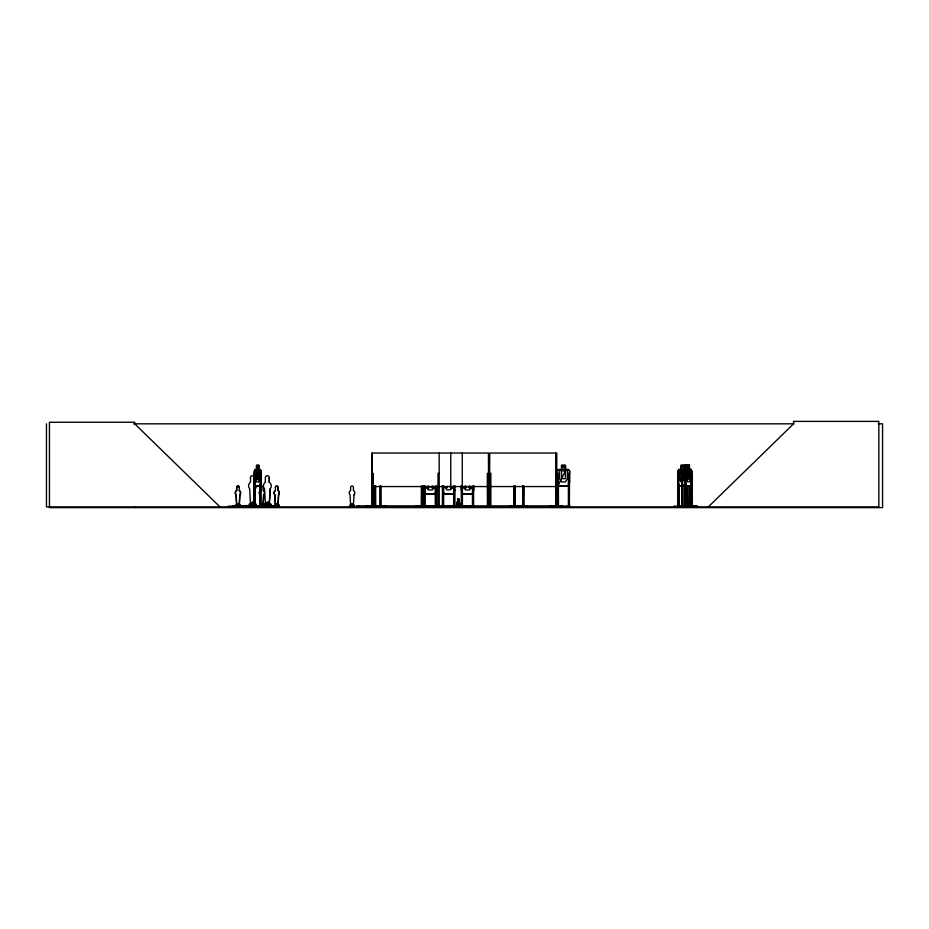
<?xml version="1.0" encoding="UTF-8"?>
<svg xmlns="http://www.w3.org/2000/svg" width="929" height="929" viewBox="0 0 929 929"><rect width="100%" height="100%" fill="white"/><g stroke="black" fill="none" stroke-linecap="round" stroke-linejoin="round"><path stroke-width="1.39" d="M365.887 506.746L386.708 506.92M365.887 506.282L386.394 506.224L386.383 506.92M378.44 506.897L378.451 506.224M416.169 506.746L428.733 506.746M416.169 506.282L428.733 506.235M549.666 506.746L562.231 506.746M549.666 506.282L562.231 506.235M458.02 506.816L458.345 498.873L458.578 501.521M259.772 505.701L263.104 505.643L263.65 494.867A2.799 2.613 -90 0 0 263.046 490.466L263.046 487.446A1.393 1.301 -90 0 0 261.734 486.053A1.393 1.301 -90 0 0 260.434 487.446L260.492 487.446M239.241 505.643L239.787 494.867A2.799 2.613 -90 0 0 239.299 490.466L239.241 487.446A1.393 1.301 -90 0 0 237.929 486.053A1.393 1.301 -90 0 0 236.628 487.446L236.628 490.466A2.799 2.613 -90 0 0 236.082 494.867L236.628 505.643L239.299 505.643L239.845 494.867A2.799 2.613 -90 0 0 239.241 490.466L239.299 490.466M255.231 488.863L254.325 505.028L255.231 488.863A4.192 3.913 -90 0 0 256.381 485.902M263.046 505.643L263.65 494.867M270.176 488.863L269.271 505.028L270.176 488.863A4.192 3.913 -90 0 0 269.271 482.279L269.271 477.75A2.09 1.963 -90 0 0 267.32 475.66A2.09 1.963 -90 0 0 265.357 477.75L265.357 482.279A4.192 3.913 -90 0 0 264.544 488.863L265.45 505.028M277.992 505.643L278.537 494.867A2.799 2.613 -90 0 0 278.061 490.466L278.061 487.446A1.393 1.301 -90 0 0 276.749 486.053A1.393 1.301 -90 0 0 275.448 487.446L275.379 490.466A2.799 2.613 -90 0 0 274.845 494.867L275.379 505.643L278.061 505.643L278.595 494.867A2.799 2.613 -90 0 0 277.992 490.466L277.992 487.446A1.393 1.301 -90 0 0 276.691 486.053A1.393 1.301 -90 0 0 275.379 487.446L275.448 487.446M458.067 501.521L458.287 498.873M237.917 504.412L238.753 504.041M253.385 503.483L252.467 502.949L253.675 502.728M253.199 502.612C252.642 503.89 252.793 501.974 253.164 503.355M253.222 503.483L253.733 502.984L252.56 503.355M262.338 504.621L261.885 503.936M268.33 503.483C266.309 501.114 267.912 505.248 267.958 502.543M267.773 503.263L268.516 502.868M267.866 503.344L267.819 502.543L267.889 503.216M268.26 503.204L267.877 502.752M277.26 503.994L276.552 504.447L277.585 504.192M352.126 504.168L351.754 504.273M238.393 504.192L238.219 504.366M456.975 506.816L458.183 498.873L460.61 506.816M456.94 505.492L458.136 498.873L456.209 506.816M691.49 505.608L691.606 506.839L691.733 470.794L690.793 506.92M691.733 481.872L690.979 485.972L678.983 485.925L677.903 481.954L677.903 470.898L679.018 469.424M254.941 486.064L260.317 486.064L261.084 470.887L260.294 469.424L254.964 469.424L254.325 470.957L254.256 481.954L255.057 486.064M260.317 486.064L261.084 481.954M369.289 506.282L369.336 506.92M380.321 506.804L380.379 505.701M456.313 506.816L458.067 498.873M248.635 506.282L248.635 506.746M259.191 506.282L259.237 506.92M685.718 506.839L685.695 505.608M686.09 506.804L685.997 483.092M252.978 502.566L252.781 503.239L253.222 502.484M277.33 504.435L276.679 503.982M268.109 503.355L267.192 502.984L267.9 503.355M509.975 506.839L510.091 506.224L510.114 506.92M510.021 506.804L517.883 506.224L517.906 506.92M673.931 506.839L674.048 506.224L674.071 506.92M673.978 506.804L697.586 506.839M681.77 506.804L681.677 470.898L682.618 469.424L681.677 470.898M436.409 489.966L435.039 493.949L425.552 493.949L424.321 489.966M436.549 489.989L435.132 494.089L425.447 494.089L424.181 489.989L424.181 485.844M454.804 489.792L453.433 493.775L443.946 493.775L442.703 489.792M454.943 489.815L453.526 493.914L443.841 493.914L442.576 489.815L442.576 485.67M473.593 489.966L472.222 493.949L462.735 493.949L461.504 489.966M569.674 481.954L568.246 486.064L558.561 486.064L557.284 481.954M371.832 506.804L371.821 505.701M421.243 506.235L421.232 506.92L421.406 486.041M461.039 506.804L461.156 506.224M685.149 476.763L683.651 480.398L684.696 480.409M682.316 477.831C680.481 483.788 678.565 479.19 682.2 475.636C678.634 472.745 680.771 467.891 682.292 473.5M445.27 487.992L446.535 488.375L447.697 486.331M685.799 469.482L685.126 470.864L685.126 481.849M255.115 469.563L254.441 470.957L255.115 485.925M558.294 485.17L566.167 469.424M429.303 486.506C429.105 490.001 424.379 488.724 428.188 485.913M466.486 486.506C466.288 490.001 461.562 488.724 465.371 485.913M434.354 486.668L432.287 489.966L428.443 489.966L426.376 486.668M452.748 486.494L450.681 489.792L446.837 489.792L444.77 486.494M471.537 486.668L469.47 489.966L465.626 489.966L463.559 486.668M276.714 504.099L277.446 504.575M679.204 505.701L677.81 505.701L677.822 506.92L677.984 470.898L679.064 469.563M687.239 469.482L686.125 470.852L686.125 478.551L687.239 481.849L689.318 481.849L690.433 478.551L690.433 470.852L689.318 469.482L689.318 465.359M558.666 469.563L557.423 470.957L557.423 481.93L558.666 485.925L568.153 485.925L569.523 481.93L569.674 470.887L568.2 469.424M278.758 506.886L228.22 506.886L228.511 506.247L278.932 506.247L278.932 505.074M229.556 506.886L228.546 506.7M231.693 506.7L232.424 506.247M236.558 505.074L236.268 506.862L237.545 506.886M237.371 506.7L236.57 506.537M249.692 505.933L238.23 505.933L238.288 506.619M239.81 506.886L240.483 505.074L239.357 505.074L239.461 506.363M244.106 505.933L244.153 506.619M250.307 504.18L249.866 506.862L252.351 506.7M252.107 506.886L264.533 506.897M252.607 506.886C253.977 505.643 252.282 507.78 252.316 506.247M255.092 506.619L254.813 505.701M256.648 506.851L255.15 506.862L256.253 506.7M254.5 504.18L256.183 504.18L255.568 506.804M259.04 506.363C257.786 507.095 260.573 507.071 259.052 505.933M260.166 506.886L260.933 506.886L260.979 470.887L260.178 469.424M260.828 506.862L261.351 506.886M263.464 505.074L263.313 506.886M264.068 506.886L264.463 505.051L263.162 505.074L263.162 506.247M265.253 504.18L265.322 506.619M265.706 506.886L266.971 506.886L265.984 506.897M267.297 506.7L279.49 506.897M268.318 506.886L267.262 506.247M270.095 506.862L271.558 506.886L270.444 506.7M270.618 506.886L271.129 504.18L269.445 504.18L269.445 505.933M275.321 505.074L275.367 506.7M279.025 506.886L279.234 505.074L278.108 505.074L278.108 506.247M350.256 506.247L349.931 505.074L349.931 506.537L350.744 506.688M353.612 506.886L354.448 506.862L349.71 506.886M353.786 506.862L354.123 505.074L353.798 506.247M708.293 506.92L793.575 423.821L793.575 421.383L878.846 421.383L878.846 506.92L46.45 506.92L46.45 423.821M684.731 469.563L683.256 470.945L683.256 478.632L684.731 481.93M252.34 502.786L252.258 503.251M253.164 502.891L252.734 502.612M267.424 502.624L267.436 503.355M240.727 506.897L228.511 506.537L229.312 506.7M253.954 506.92L253.849 473.407L254.836 473.407L254.906 506.92M266.042 506.92L266.112 506.282M275.878 506.886L276.296 506.886M442.192 506.839L442.367 506.224M556.483 506.839L556.169 473.407M133.637 423.821L794.016 423.821M878.195 423.821L882.55 423.821L882.55 507.617L49.446 507.617L49.446 422.254L134.728 422.254L134.728 423.821L219.999 506.92M258.773 465.441L256.567 465.441L256.683 469.563L255.568 470.945L255.568 478.632L256.683 481.93L258.773 481.93L259.899 478.632L259.899 470.945L258.773 469.563L258.854 465.301L256.497 465.301L256.497 469.424M689.515 465.22L681.143 465.301L681.143 469.424M561.546 465.441L565.401 465.441L565.401 469.563L567.456 470.945L567.456 478.632L565.401 481.93L561.546 481.93L559.49 478.632L559.49 470.945L561.546 469.563L561.406 465.301L565.54 465.301L565.54 469.424M684.627 469.424L684.627 465.301L689.434 465.359M687.611 466.044L688.946 466.044L688.946 467.415L687.611 467.415M687.286 469.342L685.648 469.342L685.01 470.864L685.033 506.839M689.399 469.342L690.955 469.342M568.211 469.424L558.596 469.424L557.284 470.898L557.214 506.92M678.936 469.424L690.921 469.482M260.898 473.407L260.283 473.407L260.41 506.92L260.538 485.972M371.937 473.407L373.249 473.407L373.249 506.92M439.15 473.407L438.012 473.407L438.023 506.92L438.151 505.701M488.445 473.407L487.307 473.407L487.435 506.92M489.711 473.407L490.849 473.407L490.849 506.92L490.976 505.701L489.583 505.701L489.548 506.92L489.711 453.038L556.75 453.038L556.843 506.92L557.075 505.701L558.48 505.701M555.612 473.407L556.75 473.407L556.622 506.92M557.214 473.407L558.352 473.407L558.48 506.92M569.523 473.407L568.385 473.407L568.385 506.92M677.926 473.407L679.087 473.407M681.723 473.407L682.838 473.407M685.021 473.314L685.625 473.314L685.497 506.839M250.505 505.028L249.692 488.863A4.192 3.913 -90 0 1 250.505 482.279L250.505 477.75M269.271 477.75L269.271 482.279M685.683 485.832L690.921 485.832M254.999 485.925L260.271 485.925M678.902 486.064L689.62 486.064M372.123 486.552L488.445 486.552M489.711 486.552L556.75 486.552M428.443 486.668L432.287 486.668M465.626 486.668L469.47 486.668M236.628 487.446L236.686 487.446A1.393 1.301 -90 0 1 237.998 486.053A1.393 1.301 -90 0 1 239.299 487.446L239.241 487.446M236.628 490.466L236.686 487.446M260.492 490.466L260.434 490.466A2.799 2.613 -90 0 0 259.888 494.867L260.492 505.643L259.69 505.585M275.379 490.466L275.448 490.466A2.799 2.613 -90 0 0 274.903 494.867L275.448 505.643M236.082 494.867L236.152 494.867A2.799 2.613 -90 0 1 236.686 490.466M252.351 502.264L252.351 505.933L252.247 502.264L254.14 502.264M267.297 502.264L267.297 505.933L267.192 502.264L269.096 502.264L268.98 505.933M277.806 503.797L277.806 506.247L277.876 503.797L276.61 503.797L276.61 506.247M250.412 505.028L253.106 505.028M265.357 505.028L268.063 505.028M244.745 505.585L247.52 505.585M253.745 505.701L254.941 505.701M371.821 505.701L373.377 505.701L373.377 506.92M374.619 505.701L375.757 505.701M421.267 505.701L422.8 505.701M436.537 505.701L435.144 505.701L435.144 506.92M442.367 505.701L443.76 505.701L443.76 506.92M454.931 505.701L453.538 505.701L453.538 506.92M461.156 505.701L462.549 505.701L462.549 506.92M488.573 505.701L487.168 505.701L487.179 506.92M522.632 505.701L524.026 505.701M556.877 505.701L555.484 505.701L555.484 506.92M681.607 505.701L682.954 505.701M684.905 505.608L686.101 505.608M687.971 505.701L686.577 505.701L686.589 506.92M259.981 505.933L250.76 505.933L250.76 504.18L249.077 504.18L249.077 506.363M685.695 505.968L691.35 505.968M232.854 506.015L234.7 506.015M254.534 506.05L260.213 506.05M271.605 506.015L273.463 506.015M351.092 506.015L352.95 506.015M375.328 506.05L380.379 506.05M425.366 506.05L435.144 506.05M443.76 506.05L453.538 506.05M462.549 506.05L472.327 506.05M514.968 506.05L522.911 506.05M558.48 506.05L568.258 506.05M678.925 506.05L697.226 506.142L697.203 506.839M349.919 506.247L354.123 506.247M436.537 506.224L436.711 506.839M454.931 506.224L455.105 506.839M510.044 506.282L517.906 506.224M519.973 506.92L519.973 506.224L527.788 506.224L527.765 506.92M674.001 506.282L697.249 506.2M569.721 506.224L569.86 506.839M557.481 506.839L557.563 505.875M255.359 506.886L255.556 506.282M239.972 506.897L238.95 506.897L240.03 506.862M683.999 506.282L683.93 506.92M527.904 506.839L520.112 506.839M686.45 506.282L686.473 506.804M375.641 506.839L375.653 485.972M375.386 506.804L375.27 485.972M684.719 471.073L683.732 471.084L685.172 474.568M568.142 469.563L569.523 470.945L569.396 506.92M255.498 506.851L254.581 506.862L254.465 485.972M253.861 506.862L254.035 502.264M251.782 506.886L250.319 506.363M469.714 485.937C473.488 488.724 468.913 489.989 468.657 486.506M432.531 485.937C436.2 488.712 431.869 490.001 431.474 486.506M449.868 486.331L451.041 488.387L452.249 487.992M690.839 469.342L691.664 470.852M690.804 469.482L691.548 470.852M681.247 481.93L679.633 478.632L679.633 470.945L681.247 469.563L681.224 465.301L684.348 465.441L684.348 469.563M695.229 506.282L695.171 506.92M677.903 481.954L678.983 486.064M681.874 481.93L682.757 485.925M682.687 486.064L681.677 481.954L681.874 470.957M459.042 501.521L458.636 498.873L460.505 506.816M458.682 498.873L460.122 506.816M685.741 485.972L685.01 481.849L685.625 485.972M458.531 498.873L459.17 506.816M236.152 494.867L236.686 505.643M692.105 506.839L692.07 505.608L689.608 505.701L689.62 506.92M692.012 506.839L692.035 473.314L691.048 473.314L690.932 506.92M691.42 485.89L691.35 506.839M691.071 505.608L691.071 506.839M690.526 485.972L690.63 506.92M690.352 505.701L690.386 506.92M689.724 485.972L689.724 506.92M689.399 465.22L689.434 469.482M687.855 485.972L687.959 506.92M687.681 465.301L687.681 469.424M687.588 485.972L687.692 506.92M687.576 465.301L687.483 469.563M687.402 505.701L687.448 506.92M687.286 465.22L687.355 469.482M687.17 465.22L687.17 469.342M686.972 485.972L686.972 505.527M686.694 485.972L686.694 506.92M686.032 505.608L686.171 506.92M685.381 485.89L685.381 505.434M685.451 505.608L685.451 506.839M684.731 465.301L684.824 469.563M684.731 470.945L684.731 478.632M684.267 465.441L684.267 469.563M682.838 484.578L682.931 506.92M682.629 505.701L682.629 506.92M682.536 473.407L682.536 506.92M682.165 505.701L682.351 506.92M682.025 473.407L682.025 506.92M681.932 505.701L681.851 506.92M681.247 470.945L681.247 478.632M679.842 506.142L679.842 506.839M679.087 484.578L679.192 506.92M679.029 505.701L678.925 506.92M678.82 473.407L678.82 506.92M678.634 505.701L678.681 506.92M678.379 505.701L678.344 506.92M678.205 473.407L678.205 506.92M677.392 506.224L677.392 506.92M569.686 506.92L569.651 505.701L568.258 505.701L568.258 506.92M562.231 506.224L562.231 506.92M560.001 506.92L560.001 505.875L356.272 505.875L356.272 506.92M558.213 505.701L558.213 506.92M557.342 505.701L557.342 506.92M556.157 473.407L556.157 506.92M555.728 453.038L555.716 506.92M549.654 506.224L549.666 506.92M523.91 485.972L523.886 506.92L523.735 505.701M523.631 485.972L523.491 506.92L523.457 505.701M523.201 505.701L523.155 506.92M523.015 485.972L522.911 506.92M522.748 485.972L522.748 506.92L522.644 505.701M515.235 506.92L515.235 505.701L513.865 505.701L513.876 506.92M515.142 485.972L514.968 506.92M514.863 485.972L514.863 506.92M514.678 505.701L514.724 506.92M514.248 485.972L514.248 505.527M513.981 485.972L514.039 506.92M490.721 505.701L490.721 506.92M489.85 505.701L489.838 506.92M488.608 506.92L488.445 453.038L372.123 453.038L372.25 506.92M488.306 505.701L488.306 506.92M473.732 485.832L473.732 489.989L472.315 494.089L462.63 494.089L461.365 489.989L461.365 485.844M473.732 506.92L473.732 505.701L472.327 505.701L472.327 506.92M473.593 485.844L473.593 506.92M473.465 505.701L473.465 506.92M472.594 505.701L472.594 506.92M472.466 485.972L472.466 506.92M471.317 505.875L471.317 506.92M462.421 485.972L462.421 506.92M462.282 453.038L462.282 486.552M462.294 505.701L462.294 506.92M461.423 505.701L461.423 506.92M461.283 485.972L461.295 506.92M454.943 485.658L454.931 506.92M454.676 505.701L454.676 506.92M453.805 505.701L453.805 506.92M453.666 485.972L453.666 506.92M450.751 453.038L450.751 486.552M444.956 505.875L444.956 506.92M443.632 485.972L443.632 506.92M443.505 505.701L443.505 506.92M442.634 505.701L442.634 506.92M442.494 485.972L442.367 506.92M439.324 506.92L439.289 505.701L437.884 505.701L437.884 506.92M439.15 453.038L439.243 506.92M439.022 505.701L439.022 506.92M436.549 485.832L436.537 506.92M436.282 505.701L436.282 506.92M435.411 505.701L435.411 506.92M435.271 485.972L435.271 506.92M428.733 506.224L428.733 506.92M425.238 485.972L425.238 506.92L425.366 505.701L423.972 505.701L423.972 506.92M425.11 505.701L425.11 506.92M424.239 505.701L424.239 506.92M424.1 485.972L424.1 506.92M422.672 486.041L422.683 506.92M422.544 486.041L422.532 506.92M421.534 505.701L421.534 506.92M416.169 506.224L416.169 506.92M380.983 485.972L380.983 506.92L381.041 505.701L379.961 505.701L379.996 506.92L380.054 485.972M380.658 505.701L380.658 506.92M380.437 485.972L380.484 506.92M375.107 485.972L375.153 506.92M374.724 485.972L374.735 506.92M372.506 505.701L372.517 506.92M372.39 473.407L372.378 506.92M371.948 453.038L371.937 506.92M365.875 506.224L365.887 506.92M358.722 505.875L358.722 506.92M352.66 506.247L352.66 503.797L351.383 503.797L351.383 506.247M275.623 506.247L275.623 505.074L274.496 505.074L274.496 506.537M274.798 505.074L274.798 506.247M270.676 504.18L270.676 505.933L265.717 505.933L265.717 504.18L264.033 504.18L264.033 506.363M262.93 506.247L262.849 503.797L261.653 503.797L261.723 506.247M260.666 506.247L260.666 505.074L259.551 505.074L259.551 506.537M260.213 505.701L260.213 506.92M259.911 484.578L259.934 506.92M259.853 505.074L259.841 506.92M258.657 465.441L258.657 469.563M257.53 505.933L257.6 506.537M255.73 504.18L255.73 505.933M254.337 505.701L254.395 506.92M254.209 473.407L254.14 506.92M240.17 505.074L240.274 506.363M239.125 506.247L239.043 503.797L237.847 503.797L237.847 506.247M236.86 506.247L236.86 505.074L235.745 505.074L235.745 506.537M236.047 505.074L236.047 506.247M134.728 506.92L134.728 507.617M250.412 477.75A2.09 1.963 -90 0 1 254.058 476.705M353.995 494.867L353.426 505.643L350.628 505.643L350.047 494.867A2.799 2.799 0 0 1 350.628 490.466L350.628 487.446A1.393 1.393 0 0 1 352.021 486.053A1.393 1.393 0 0 1 353.426 487.446L353.426 490.466A2.799 2.799 0 0 1 353.995 494.867M690.386 480.316L689.678 480.444L688.447 476.461L687.239 480.432L686.519 480.467L687.971 475.555L686.694 470.771L688.412 474.626L689.585 470.875L690.305 470.84L688.888 475.578L690.386 480.316M259.539 480.398L258.819 480.525L257.577 476.542L256.404 480.409L255.638 480.548L257.101 475.636L255.812 470.852L257.542 474.707L258.726 470.968L259.446 470.922L258.03 475.671L259.539 480.398M242.945 506.363C241.47 507.037 244.432 507.002 242.945 506.363M257.89 506.363C256.427 507.037 259.377 507.002 257.89 506.363M269.979 506.363C268.574 507.164 271.256 506.793 269.979 506.363M258.401 466.126L257.054 466.126L257.054 467.508L258.401 467.508L258.401 466.126M564.716 466.126L562.242 466.126L562.242 467.508L564.716 467.508L564.716 466.126M683.732 466.126L681.781 466.126L681.781 467.508L683.732 467.508L683.732 466.126M686.995 466.126L685.219 466.126L685.219 467.508L686.995 467.508L686.995 466.126M258.773 470.945L256.683 470.945L256.683 478.632L258.773 478.632L258.773 470.945M565.401 470.945L561.546 470.945L561.546 478.632L565.401 478.632L565.401 470.945M689.318 470.852L687.239 470.852L687.239 478.551L689.318 478.551L689.318 470.852M422.242 506.92L422.242 486.041L422.231 506.92"/></g></svg>
